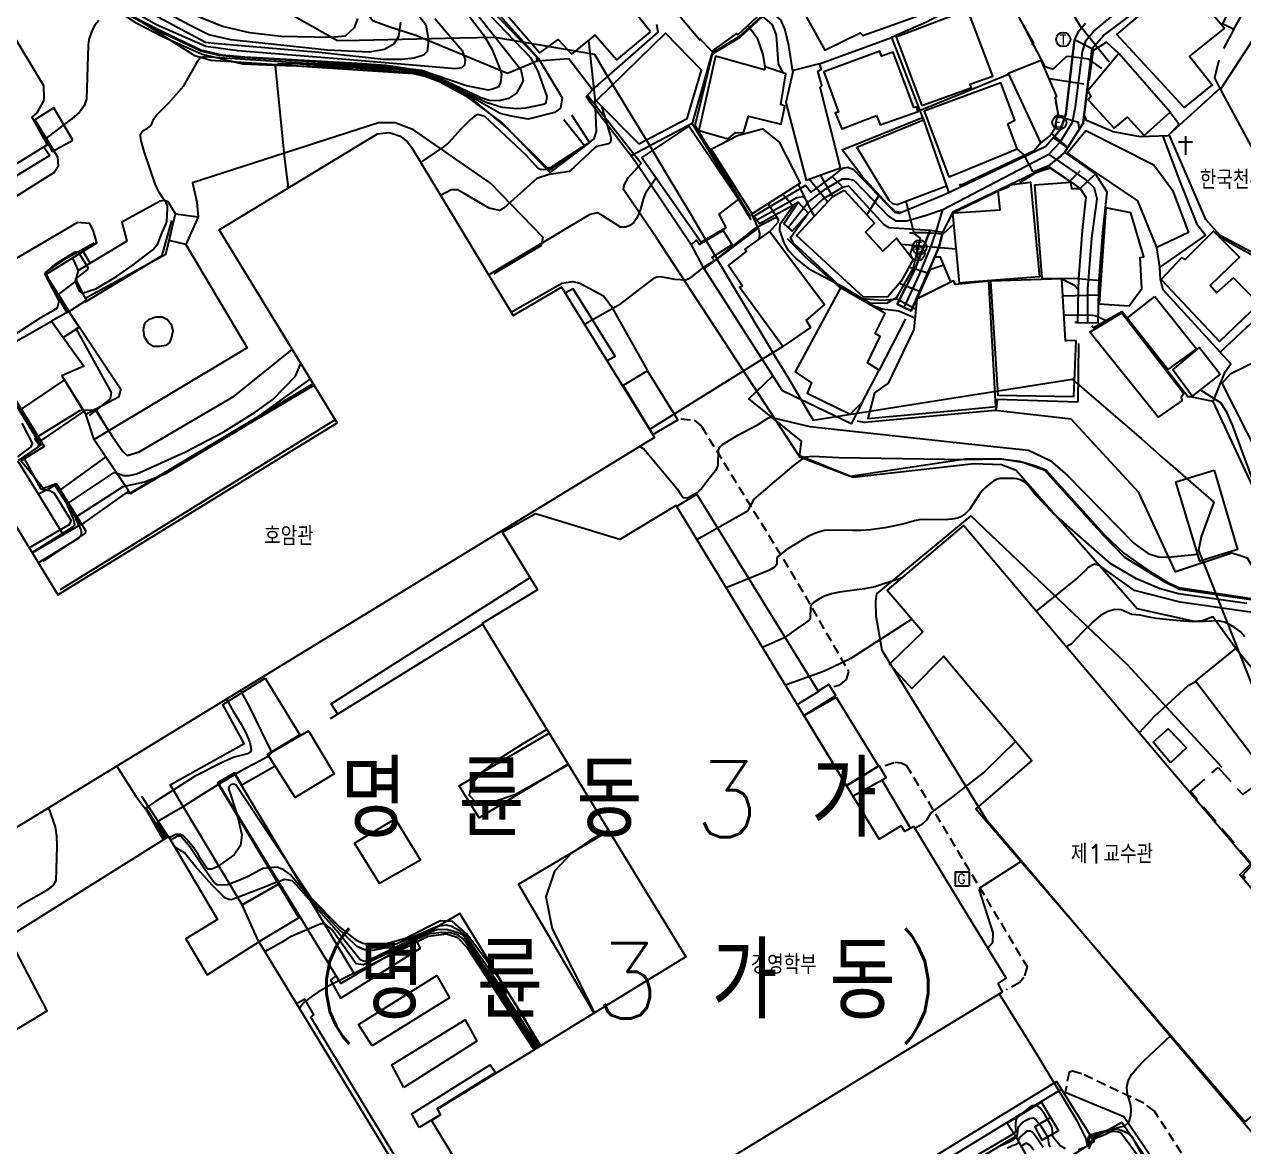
# Model space of a CAD drawing. Header units: feet. Extents: x 197796 to 199821, y 552499 to 555392.
# Drawn here: x 199275 to 199403.9, y 554318.5 to 554437.2 of the extents above; entities that cross this region are included whole.
import ezdxf

# ---------------------------------------------------------------- set-up
doc = ezdxf.new("R2010")
doc.units = ezdxf.units.FT
doc.header["$MEASUREMENT"] = 0
doc.linetypes.add('ANYANG11', pattern=[1.5, 1, -0.5])
doc.linetypes.add('ANYANG3', pattern=[3, 2, -1])
for name, color, linetype in [('AAA001', 7, 'CONTINUOUS'), ('AAA004', 7, 'ANYANG3'), ('AAA008', 7, 'CONTINUOUS'), ('AAB121', 7, 'CONTINUOUS'), ('AAC001', 7, 'CONTINUOUS'), ('AD002', 7, 'CONTINUOUS'), ('AD0022', 1, 'CONTINUOUS'), ('ADA085', 1, 'CONTINUOUS'), ('AE002', 1, 'ANYANG11'), ('AE150', 7, 'CONTINUOUS'), ('AZ0202', 7, 'CONTINUOUS'), ('AZ0203', 7, 'CONTINUOUS'), ('AZ080', 1, 'CONTINUOUS'), ('AZ0801', 7, 'CONTINUOUS'), ('AZ0803', 7, 'CONTINUOUS'), ('AZB010', 1, 'CONTINUOUS'), ('CAA001', 7, 'CONTINUOUS'), ('CAA002', 30, 'CONTINUOUS'), ('DD001', 3, 'CONTINUOUS'), ('wipco_지적', 20, 'CONTINUOUS'), ('ZC002', 7, 'CONTINUOUS'), ('ZC251', 7, 'CONTINUOUS'), ('ZC252', 7, 'CONTINUOUS')]:
    doc.layers.add(name, color=color, linetype=linetype)
doc.styles.add('GHS', font='ROMANS', dxfattribs={"bigfont": 'NGSW.shx'})
doc.styles.add('NGSW', font='ROMANS.shx', dxfattribs={"bigfont": 'NGSW.shx'})

# ---------------------------------------------------------------- blocks, each defined once
blk = doc.blocks.new('AZ0202')
at = {"layer": 'AZ0202'}
blk.add_circle((0, 0), 0.75, dxfattribs=at)
at = {"layer": 'AZ0202', "style": 'GHS'}
blk.add_text('E', height=1, dxfattribs=at).set_placement((-0.5, -0.48))
blk = doc.blocks.new('AZ0203')
at = {"layer": 'AZ0203'}
blk.add_circle((0, 0), 0.75, dxfattribs=at)
at = {"layer": 'AZ0203', "style": 'GHS'}
blk.add_text('T', height=1, dxfattribs=at).set_placement((-0.36, -0.52))
blk = doc.blocks.new('AZB010')
at = {"layer": 'AZB010'}
for points in [[(-0.76, 0.79), (0.74, 0.79)], [(-0.76, 0.79), (-0.76, -0.71)], [(0.74, 0.79), (0.74, -0.71)], [(-0.76, -0.71), (0.74, -0.71)]]:
    blk.add_lwpolyline(points, dxfattribs=at)
at = {"layer": 'AZB010', "style": 'GHS'}
blk.add_text('G', height=1, dxfattribs=at).set_placement((-0.52, -0.45))
blk = doc.blocks.new('AAB121')
at = {"layer": 'AAB121'}
for points in [[(-0.75, 1.4), (0.75, 1.4)], [(0, 2), (0, 0)]]:
    blk.add_lwpolyline(points, dxfattribs=at)

msp = doc.modelspace()

# ---------------------------------------------------------------- linework, layer by layer
at = {"layer": 'AAA001', "color": 255}
for points in [[(199341.2, 554436.44), (199338.78, 554439.51), (199338.37, 554439.29), (199331.13, 554447.92), (199329.9, 554446.99), (199328.92, 554448.09), (199324.47, 554444.74), (199325, 554443.92), (199322.84, 554441.96), (199329.51, 554434.22), (199331.43, 554435.64), (199332.88, 554434.08), (199335.34, 554436.1), (199337.65, 554433.5), (199341.2, 554436.44)], [(199346.55, 554446.72), (199353.96, 554439.41), (199350.45, 554436.14), (199350.32, 554436.27), (199347.7, 554434.4), (199346.48, 554435.69), (199346.39, 554435.62), (199342.24, 554440.58), (199343.06, 554441.49), (199342.34, 554442.36), (199346.55, 554446.72)], [(199401.91, 554436.83), (199398.21, 554433.87), (199400.62, 554430.85), (199397.66, 554428.46), (199390.54, 554436.17), (199397.5, 554442.08), (199401.91, 554436.83)], [(199402.76, 554439.39), (199401.71, 554437.34), (199402.92, 554436.73), (199403.9, 554438.45), (199402.76, 554439.39)], [(199374.53, 554438.66), (199367.2, 554435.9), (199369.91, 554428.65), (199374.53, 554430.33), (199375.15, 554430.56), (199375, 554430.91), (199377.43, 554431.75), (199374.76, 554438.75), (199374.53, 554438.66)], [(199339.96, 554424.59), (199345.08, 554427.3), (199346.59, 554432.41), (199342.8, 554436.3), (199335.48, 554429.17), (199339.96, 554424.59)], [(199348.08, 554433.89), (199346.33, 554426.02), (199349.41, 554425.13), (199350.2, 554425.82), (199351.06, 554425.76), (199351.56, 554427.55), (199355.03, 554426.69), (199355.42, 554428.6), (199355.01, 554428.75), (199355.51, 554432.02), (199353.34, 554432.74), (199353.24, 554432.43), (199348.08, 554433.89)], [(199365.12, 554427.59), (199365.52, 554426.62), (199369.53, 554428.02), (199369.34, 554428.52), (199369.07, 554428.46), (199366.89, 554434.31), (199365.65, 554433.89), (199365.46, 554434.42), (199359.56, 554432.21), (199361.11, 554427.95), (199360.74, 554427.87), (199361.46, 554426.21), (199365.12, 554427.59)], [(199396.18, 554427.95), (199390.73, 554434.17), (199387.47, 554430.21), (199387.8, 554429.63), (199387.51, 554429.26), (199390.25, 554426.26), (199391.66, 554427.42), (199393.44, 554425.48), (199396.18, 554427.95)], [(199361.32, 554422.07), (199359.15, 554430.59), (199359.35, 554430.76), (199358.91, 554432.28), (199359.28, 554432.49), (199359.08, 554433.06), (199356.29, 554432.37), (199355.54, 554428.97), (199357.68, 554420.78), (199361.32, 554422.07)], [(199382.51, 554433.47), (199384.16, 554429.61), (199384.01, 554429.49), (199384.29, 554427.86), (199383.9, 554426.09), (199383.47, 554425.5), (199382.48, 554424.7), (199379.08, 554432.07), (199382.51, 554433.47)], [(199374.53, 554429.67), (199370.15, 554428.06), (199372.77, 554421.1), (199374.53, 554421.82), (199380.01, 554424.08), (199379, 554426.73), (199379.74, 554427.12), (199378.28, 554431.05), (199374.53, 554429.67)], [(199350.52, 554418.71), (199345.25, 554426.46), (199340.29, 554423.16), (199346.58, 554414.2), (199349.23, 554415.77), (199348.47, 554417.17), (199350.52, 554418.71)], [(199351.95, 554417.19), (199347.62, 554424.04), (199350.4, 554425.5), (199353.04, 554426.2), (199354.81, 554424.8), (199357.04, 554420.43), (199351.95, 554417.19)], [(199363.05, 554424.26), (199370.07, 554427.14), (199372.52, 554420.14), (199367.31, 554418.16), (199366.84, 554418.26), (199366.46, 554418.6), (199363.05, 554424.26)], [(199387.27, 554426.01), (199394.45, 554422.38), (199396.41, 554419.71), (199398.11, 554415.24), (199394.78, 554413.63), (199392.74, 554418.56), (199387.31, 554422.24), (199385.33, 554423.64), (199387.27, 554426.01)], [(199361.68, 554419.72), (199364.9, 554416.23), (199363.95, 554415.25), (199365.8, 554413.26), (199367.22, 554414.62), (199368.99, 554412.36), (199367.72, 554410.07), (199366.3, 554408.42), (199363.74, 554408.39), (199356.67, 554414.92), (199360.51, 554419.03), (199361.68, 554419.72)], [(199374.53, 554417.39), (199378.21, 554417.62), (199377.98, 554419.64), (199379.16, 554420.08), (199379.21, 554420.26), (199381.4, 554420.54), (199382.34, 554410.55), (199374.52, 554409.93), (199373.91, 554409.88), (199373.2, 554417.3), (199374.53, 554417.39)], [(199385.64, 554420.56), (199385.75, 554419.89), (199386.67, 554419.89), (199387.25, 554418.98), (199386.86, 554415.43), (199386.48, 554410.34), (199382.63, 554410.35), (199381.87, 554420.28), (199385.64, 554420.56)], [(199389.37, 554417.82), (199388.67, 554407.7), (199391.83, 554407.48), (199393.19, 554409.29), (199393, 554412.57), (199393.38, 554412.67), (199392.01, 554417.32), (199389.37, 554417.82)], [(199345.5, 554413.92), (199346.78, 554411.52), (199347.97, 554412.25), (199347.69, 554412.6), (199349.86, 554413.97), (199348.88, 554415.44), (199346.39, 554413.96), (199346.05, 554414.4), (199345.5, 554413.92)], [(199355.2, 554403.18), (199350.62, 554409.45), (199350.89, 554409.57), (199349.45, 554411.74), (199351.38, 554413.21), (199351.22, 554413.47), (199353.82, 554415.33), (199359.63, 554407.61), (199357.66, 554405.97), (199358.13, 554405.18), (199355.2, 554403.18)], [(199405.55, 554407.7), (199402.86, 554410.44), (199401.08, 554408.85), (199400.41, 554409.62), (199403.5, 554412.61), (199400.75, 554415.38), (199397.76, 554412.39), (199397.36, 554412.55), (199395.24, 554410.27), (199401.39, 554403.71), (199405.55, 554407.7)], [(199372.22, 554411.78), (199370.74, 554411.27), (199369.38, 554408.23), (199372.99, 554410.02), (199372.22, 554411.78)], [(199361.32, 554409.37), (199356.51, 554400.48), (199358.25, 554399.34), (199357.79, 554398.25), (199362.32, 554396.03), (199363.64, 554397.32), (199365.39, 554400.66), (199364.16, 554401.43), (199365.51, 554404.24), (199364.98, 554404.54), (199366.03, 554406.67), (199361.32, 554409.37)], [(199374.52, 554409.84), (199373.47, 554409.74), (199373.25, 554410.12), (199369.38, 554408.23), (199369.07, 554404.97), (199366.36, 554399.3), (199364.92, 554398.26), (199364.21, 554395.57), (199374.52, 554396.51), (199377.75, 554396.81), (199377, 554410.07), (199374.52, 554409.84)], [(199386.23, 554403.82), (199385.1, 554403.77), (199384.7, 554410.33), (199377.19, 554410.08), (199377.96, 554398.01), (199386, 554397.88), (199386.23, 554403.82)], [(199394.57, 554408.46), (199398.97, 554402.91), (199395.93, 554400.75), (199391.62, 554406.16), (199394.57, 554408.46)], [(199391.06, 554406.72), (199397.63, 554398.19), (199397.35, 554397.79), (199397.45, 554397.46), (199394.89, 554395.68), (199387.69, 554404.68), (199391.06, 554406.72)], [(199401.47, 554400.26), (199398.49, 554397.91), (199396.45, 554400.69), (199399.27, 554403.06), (199401.47, 554400.26)], [(199407.05, 554388.7), (199401.69, 554399.29), (199402.61, 554400.31), (199408.79, 554403.34), (199412.52, 554396.29), (199412.97, 554396.32), (199414.71, 554392.73), (199407.05, 554388.7)], [(199400.82, 554390.09), (199403.3, 554381.7), (199399.32, 554380.46), (199396.78, 554388.84), (199400.82, 554390.09)]]:
    msp.add_lwpolyline(points, dxfattribs=at)
at = {"layer": 'AAA004', "color": 255}
msp.add_lwpolyline([(199398.33, 554356.11), (199401.25, 554358.64), (199403.86, 554355.77), (199406.26, 554357.5), (199416.61, 554345.67), (199409.93, 554340.02), (199403.86, 554347.26), (199404.86, 554348.34), (199398.33, 554356.11)], dxfattribs=at)
at = {"layer": 'AAA008', "color": 255}
for points in [[(199374.53, 554446.7), (199373.07, 554449.11), (199357.43, 554439.83), (199357.9, 554438.94), (199357.35, 554438.63), (199359.64, 554434.51), (199363.38, 554436.33), (199363.66, 554436.06), (199370.78, 554438.61), (199370.49, 554439.37), (199372.31, 554440.22), (199372.81, 554439.42), (199374.53, 554440.41), (199377.35, 554442.03), (199374.53, 554446.7)], [(199271.77, 554439.46), (199276.99, 554430.76), (199277.01, 554430.7), (199277.03, 554429.45), (199276.99, 554429.14), (199276.31, 554427.88), (199275.76, 554427.44), (199277.38, 554424.49), (199257.17, 554411.99), (199278.52, 554376.89), (199308.06, 554395.09), (199295.58, 554415.51), (199312.32, 554425.68), (199313.53, 554425.81), (199313.93, 554425.71), (199314.73, 554425.42), (199315.46, 554424.85), (199315.92, 554424.24), (199326.7, 554406.46), (199331.81, 554409.43), (199341.64, 554393.55)], [(199401.44, 554430.46), (199405.91, 554422.17), (199409.93, 554417.46), (199409.69, 554417.22), (199411.59, 554415.19), (199409.31, 554413.26), (199409.78, 554412.6), (199408.39, 554411.25), (199401.46, 554414.9), (199399.94, 554416.61), (199396.08, 554425.58), (199401.44, 554430.46)], [(199341.64, 554393.55), (199272.21, 554351.12)], [(199374.51, 554343.46), (199369.07, 554352.41), (199368.11, 554351.89), (199367.74, 554352.47), (199365.41, 554351.06), (199343.94, 554386.35), (199337.97, 554382.75), (199329.03, 554385.49), (199325.54, 554383.51), (199329.25, 554377.45), (199323.41, 554373.87), (199344.95, 554338.61), (199318.68, 554322.5), (199319.01, 554321.92), (199318.05, 554321.32), (199327.83, 554305.22), (199328.81, 554305.77), (199329.31, 554304.93), (199374.51, 554332.52), (199378.44, 554334.92), (199377.98, 554335.79), (199378.82, 554336.36), (199374.51, 554343.46)], [(199374.52, 554383.99), (199374.3, 554384.25), (199366.24, 554377.39), (199370.01, 554373), (199366.5, 554369.56), (199368.86, 554366.99), (199372.22, 554370.42), (199374.51, 554367.7), (199381.54, 554359.37), (199375.63, 554354.26), (199404.1, 554321.17), (199420.53, 554335.02), (199422.98, 554332.12), (199432.81, 554340.41), (199429.99, 554343.89), (199430.69, 554344.49), (199424.45, 554352.2), (199409.94, 554339.75), (199403.56, 554347.29), (199404.67, 554348.42), (199374.52, 554383.99)], [(199398.87, 554367.79), (199403.11, 554371.23), (199409.39, 554363.67), (199404.83, 554359.93), (199398.87, 554367.79)], [(199266.1, 554314.48), (199261.12, 554322.92), (199261.13, 554323.59), (199261.62, 554324.35), (199262.28, 554324.85), (199263.26, 554324.92), (199263.95, 554324.69), (199264.2, 554324.7), (199264.1, 554324.9), (199277.39, 554332.92), (199273.32, 554340.72), (199290.23, 554351.36), (199295.41, 554342.57), (199292.05, 554340.51), (199294.31, 554336.73), (199299.77, 554340.19), (199318.61, 554309.3)]]:
    msp.add_lwpolyline(points, dxfattribs=at)
at = {"layer": 'AAC001', "color": 255}
for points in [[(199332.87, 554450.68), (199337.35, 554455.56), (199342.61, 554450.35), (199346.58, 554446.8), (199354.3, 554439.32), (199350.54, 554435.91), (199347.7, 554434.17), (199345.6, 554426.76), (199351.82, 554416.62)], [(199345.5, 554413.92), (199339.53, 554422.86), (199334.87, 554428.95), (199334.43, 554429.63), (199335.07, 554430.32), (199332.58, 554433.6), (199329.22, 554433.34), (199326.08, 554432.06), (199316.4, 554436.08), (199313.52, 554436.99), (199311.83, 554437.61), (199310.76, 554439.04), (199309.5, 554446.56), (199309.2, 554447.68), (199308.14, 554450.01)], [(199375.93, 554440.47), (199374.53, 554439.65), (199370.42, 554437.48), (199366.71, 554435.86)], [(199379.42, 554439.26), (199381.72, 554435.25), (199381.5, 554435.07)], [(199335.07, 554430.32), (199342.02, 554436.41), (199341.89, 554437.22)], [(199402.92, 554436.73), (199401.81, 554434.68)], [(199359.08, 554433.06), (199366.71, 554435.86), (199369.97, 554427.4)], [(199387.62, 554431.27), (199388.08, 554434.53), (199389.44, 554435.35), (199390.73, 554434.17)], [(199401.31, 554433.44), (199400.88, 554431.58), (199401.44, 554430.46)], [(199379.13, 554431.96), (199374.53, 554430.08), (199369.73, 554428.12)], [(199396.18, 554427.95), (199397.12, 554426.68), (199395.93, 554425.44), (199393.05, 554425.34), (199390.14, 554425.89), (199387.31, 554427.08), (199387.18, 554427.48)], [(199345.6, 554426.76), (199339.18, 554423.32)], [(199367.85, 554417.38), (199367.67, 554417.36), (199367.08, 554417.46), (199366.22, 554418.31), (199363.68, 554421.08), (199361.48, 554423.98), (199369.97, 554427.4), (199370.07, 554427.14)], [(199395.39, 554425.43), (199397.01, 554421.07), (199398.95, 554416.18), (199399.92, 554414.95), (199395.08, 554411.57), (199394.78, 554413.63)], [(199382.48, 554424.7), (199381.79, 554423.88), (199374.53, 554420.45), (199374, 554420.2), (199373.94, 554420.38)], [(199382.26, 554421.76), (199383.28, 554422.25), (199386.67, 554419.89)], [(199372.52, 554420.14), (199372.76, 554419.42)], [(199373.2, 554417.3), (199374.53, 554417.94), (199377.98, 554419.64)], [(199363.64, 554397.32), (199362.45, 554394.98), (199355.17, 554398.48), (199346.84, 554411.44), (199347.98, 554412.23), (199352.37, 554415.75), (199354.5, 554416.86), (199354.69, 554416.65)], [(199355.66, 554414.59), (199357.58, 554412.65), (199361.18, 554409.47), (199364.95, 554407.41), (199366.03, 554406.67)], [(199368.62, 554415.19), (199368.95, 554415.21), (199369.73, 554414.63), (199368.99, 554411.48), (199367.22, 554408.35), (199366.17, 554407.71)], [(199401.31, 554414.82), (199407.65, 554411.3), (199408.17, 554410.82)], [(199384.7, 554410.33), (199385.98, 554409.71), (199386.43, 554409.19), (199386.36, 554405.7), (199386.08, 554405.7)], [(199408.08, 554408.77), (199401.48, 554402.56)], [(199368.17, 554406.1), (199365.39, 554400.66)], [(199386.47, 554403.48), (199386.4, 554397.28)]]:
    msp.add_lwpolyline(points, dxfattribs=at)
at = {"layer": 'AD002', "color": 255}
for points in [[(199355.76, 554415.76), (199356.54, 554416.75), (199357.87, 554418.43), (199359.77, 554419.86), (199361.51, 554420.92), (199362.11, 554420.92), (199362.72, 554420.77), (199364.69, 554418.73), (199366.36, 554416.99), (199367.12, 554416.46), (199368.33, 554416.46), (199370.38, 554417.06), (199372.12, 554417.67), (199383.34, 554423.5), (199384.55, 554424.79), (199385.84, 554426.91), (199386.17, 554428.53), (199386.92, 554434.36), (199387.3, 554435.57), (199388.06, 554436.48), (199390.79, 554438.75), (199399.36, 554445.34)], [(199387.46, 554405.68), (199387.48, 554409.22), (199387.9, 554414.63), (199388.45, 554418.8), (199388.18, 554419.91), (199387.2, 554420.88), (199383.34, 554423.5)], [(199352.46, 554416.58), (199355.17, 554418.1), (199356.68, 554418.94), (199357.31, 554419.02), (199357.87, 554418.43)], [(199368.04, 554407.31), (199369.62, 554410.7), (199370.98, 554413.96), (199371.59, 554415.85), (199372.12, 554417.67)]]:
    msp.add_lwpolyline(points, dxfattribs=at)
at = {"layer": 'AD0022', "color": 255}
msp.add_lwpolyline([(199387.22, 554437.32), (199386.42, 554436.37), (199386.04, 554435.64), (199385.13, 554427.74), (199384.56, 554426.13), (199383.82, 554425.28), (199383.01, 554424.34), (199381.33, 554423.53), (199372.39, 554419.24), (199369.56, 554418.08), (199367.51, 554417.24), (199367.05, 554417.35), (199362.72, 554421.84), (199362.06, 554422.1), (199361.47, 554421.99), (199360.41, 554421.15), (199358.16, 554419.51), (199357.6, 554420.21), (199352.16, 554416.97), (199352.75, 554416.19), (199356.83, 554418.45), (199355.32, 554416.14), (199356.2, 554415.38), (199357.87, 554417.26), (199359.03, 554418.37), (199359.47, 554418.79), (199361.57, 554420.03), (199362.15, 554420.16), (199365.88, 554416.09), (199366.41, 554415.77), (199370.79, 554415.49), (199369.17, 554411.32), (199367.31, 554407.65), (199368.77, 554406.96), (199371.72, 554413.63), (199372.13, 554415.27), (199373.25, 554417.44), (199383.28, 554422.25), (199386.67, 554419.89), (199387.25, 554418.98), (199386.86, 554415.43), (199386.48, 554410.34), (199386.43, 554409.19), (199386.36, 554405.7), (199388.56, 554405.66), (199388.63, 554409.12), (199388.68, 554410.21), (199389.05, 554415.23), (199389.52, 554419.51), (199388.29, 554421.44), (199385.03, 554423.71), (199385.33, 554424.18), (199386.97, 554426.79), (199387.93, 554434.69), (199389.14, 554436.07), (199398.69, 554443.25)], dxfattribs=at)
at = {"layer": 'ADA085', "color": 255}
for points in [[(199332.87, 554427.67), (199334.75, 554424.73), (199330.58, 554421.56), (199325.5, 554426.87), (199320.28, 554430.74), (199318.94, 554431.38), (199316.13, 554432), (199294.71, 554433.41), (199293.02, 554433.9), (199279.12, 554442.79)], [(199403.19, 554371.14), (199400.69, 554374.57), (199399.59, 554374.14), (199398.76, 554374.09), (199392.67, 554375.44), (199379.89, 554390.05), (199378.34, 554390.65), (199375.46, 554390.75), (199362.63, 554389.33), (199356.91, 554391.63), (199341.86, 554414.65), (199338.36, 554419.77), (199338.42, 554420.24), (199338.86, 554421.01), (199340.21, 554422.53), (199334.53, 554429.71)], [(199276.1, 554427.16), (199278.09, 554423.87), (199278.5, 554423.24), (199278.56, 554422.2), (199278.14, 554421.59), (199262.59, 554411.81), (199262.92, 554411.31), (199258.99, 554409.09)], [(199324.69, 554410.88), (199329.64, 554413.84), (199329.86, 554414.69), (199324.28, 554420.43), (199316.14, 554426.07), (199314.19, 554426.81), (199312.43, 554426.84), (199292.76, 554420.47), (199293.22, 554418.42), (199293.35, 554416.88), (199292.07, 554413.95), (199298.54, 554403.04), (199282.36, 554393.35), (199286.21, 554387.61), (199305.62, 554399.07)], [(199326.49, 554406.8), (199331.82, 554409.87), (199333, 554410.03), (199333.74, 554409.86), (199336.24, 554408.54), (199337, 554407.52), (199340.68, 554401), (199340.89, 554400.61), (199338.32, 554399.06)], [(199261.61, 554404.8), (199265.59, 554407.2), (199265.83, 554406.82), (199265.54, 554406.58), (199271.69, 554395.9), (199274.11, 554397.43), (199277.09, 554392.59), (199274.63, 554391.09), (199277.02, 554388.19), (199278.33, 554388.69), (199281.46, 554383.72), (199281.41, 554383.43), (199276.93, 554380.43)], [(199307.87, 554395.4), (199278.77, 554377.44)], [(199401.69, 554358.65), (199391.67, 554369.49), (199375.09, 554385.25), (199365.13, 554377.02), (199365, 554376.24), (199365.05, 554374.67), (199365.68, 554371.05), (199376.69, 554353.23), (199405.02, 554319.84), (199406.19, 554319.98), (199409.58, 554322.32), (199421.51, 554333.28)], [(199383.84, 554313.16), (199423.57, 554265.19), (199426.55, 554257.97), (199422.66, 554268.52), (199414.35, 554285.19), (199404.38, 554302.46), (199391.29, 554321.7), (199385.07, 554324.28)]]:
    msp.add_lwpolyline(points, dxfattribs=at)
for points in [[(199281.56, 554408.35), (199289.94, 554412.93), (199290.98, 554417.21), (199290.19, 554418.47), (199289.79, 554418.62), (199289.33, 554418.53), (199285.3, 554416.31), (199285.82, 554414.3), (199280.66, 554411.21), (199280.47, 554410.45), (199280.49, 554410.1), (199281.51, 554408.04)], [(199279.7, 554406.89), (199277.25, 554410.77), (199282.66, 554414.12), (199282.31, 554415.37), (199281.9, 554416.17), (199280.61, 554416.28), (199271.32, 554410.85), (199270.5, 554409.91), (199270.32, 554409.37), (199270.32, 554408.12), (199273.51, 554403.37), (199277.84, 554405.85), (199281.29, 554401.08), (199278.96, 554400.07), (199281.47, 554396.01), (199285.01, 554397.9), (199285.17, 554398.61)]]:
    msp.add_lwpolyline(points, close=True, dxfattribs=at)
at = {"layer": 'AE002', "color": 255}
for points in [[(199344.43, 554395.51), (199345.82, 554395.38), (199346.61, 554394.73), (199356.06, 554379.39), (199362.17, 554368.79), (199361.92, 554367.95), (199361.12, 554367.32), (199360.59, 554367.17)], [(199366.04, 554358.85), (199367.09, 554359.2), (199367.71, 554359.15), (199368.26, 554358.89), (199381.04, 554337.58), (199380.7, 554336.42), (199380.27, 554335.89), (199378.82, 554335.12)], [(199407.97, 554301.48), (199394.52, 554322.29), (199393.4, 554323.14), (199386.81, 554326.25), (199385.84, 554326.52), (199385.49, 554326.42), (199385.07, 554324.28)]]:
    msp.add_lwpolyline(points, dxfattribs=at)
at = {"layer": 'AE150', "color": 255}
for points in [[(199387.93, 554434.69), (199386.97, 554426.79), (199385.33, 554424.18), (199383.82, 554425.28), (199384.56, 554426.13), (199385.13, 554427.74), (199386.04, 554435.64)], [(199280.12, 554424.99), (199278.11, 554428.4), (199276.1, 554427.16), (199277.91, 554423.79)], [(199388.29, 554421.44), (199385.03, 554423.71), (199383.28, 554422.25), (199386.67, 554419.89)], [(199360.41, 554421.15), (199358.16, 554419.51), (199357.6, 554420.21), (199352.16, 554416.97), (199352.75, 554416.19), (199356.83, 554418.45), (199357.87, 554417.26), (199359.47, 554418.79), (199361.57, 554420.03)], [(199372.13, 554415.27), (199371.72, 554413.63), (199368.77, 554406.96), (199367.31, 554407.65), (199369.17, 554411.32), (199370.79, 554415.49)], [(199340.89, 554400.61), (199338.32, 554399.06), (199341.45, 554393.87), (199344.09, 554395.43)], [(199279.23, 554399.63), (199274.65, 554396.55), (199276.73, 554393.18), (199281.29, 554396.3)], [(199283.6, 554391.5), (199278.76, 554388.01), (199281.06, 554384.35), (199286.03, 554387.88)], [(199300.44, 554368.08), (199304.11, 554362.1), (199300.71, 554360.03), (199301.5, 554358.79), (199297.99, 554356.78), (199297.22, 554358.08), (199295.4, 554357.02), (199301.85, 554346.29), (199298.01, 554344.11), (199290.39, 554356.82), (199298.24, 554361.19), (199295.96, 554365.3)], [(199360.86, 554366.09), (199365.32, 554358.77), (199361.95, 554356.75), (199357.46, 554364.13)], [(199299.77, 554340.19), (199298.01, 554344.11), (199301.85, 554346.29), (199304, 554342.76)]]:
    msp.add_lwpolyline(points, close=True, dxfattribs=at)
for points in [[(199292.07, 554413.95), (199290.29, 554414.38), (199290.98, 554417.21), (199293.35, 554416.88), (199292.07, 554413.95)], [(199280.66, 554411.21), (199281.95, 554411.98), (199281.19, 554413.21), (199280.07, 554412.52), (199280.66, 554411.21)], [(199281.51, 554408.04), (199279.72, 554406.86), (199278.58, 554408.67), (199280.49, 554410.1), (199281.51, 554408.04)], [(199277.84, 554405.85), (199279.1, 554404.11), (199280.79, 554405.23), (199279.7, 554406.89), (199277.84, 554405.85)], [(199282.36, 554393.35), (199281.47, 554396.01), (199282.51, 554396.57), (199283.89, 554394.26), (199282.36, 554393.35)]]:
    msp.add_lwpolyline(points, dxfattribs=at)
at = {"layer": 'AZ080', "color": 255}
for points in [[(199407.19, 554376.17), (199406.68, 554376.08), (199397.2, 554377.47), (199395.76, 554378.16), (199391.39, 554380.84), (199389.11, 554383.17), (199382.92, 554390.06), (199380.69, 554390.86), (199378.36, 554391.25), (199374.52, 554391.25), (199362.32, 554389.42), (199356.96, 554391.48), (199357.17, 554393.17), (199351.6, 554397.62), (199354.15, 554400.06)], [(199386.4, 554397.28), (199377.89, 554397.56), (199377.81, 554396.8), (199377.66, 554396.4), (199374.52, 554396.11), (199363.84, 554395.12), (199363.12, 554395.26)], [(199408.19, 554374.79), (199406.97, 554376.47), (199404.35, 554380.77), (199402.69, 554381.31), (199396.73, 554379.35), (199392.87, 554387.73), (199385.7, 554395.48), (199377.66, 554396.4)]]:
    msp.add_lwpolyline(points, dxfattribs=at)
at = {"layer": 'AZ0801', "color": 255}
for points in [[(199351.77, 554416.89), (199345.94, 554426.54), (199347.77, 554434.13), (199350.68, 554435.88), (199354.44, 554439.34), (199347.27, 554446.21), (199342.76, 554450.31), (199337.37, 554455.67), (199333.15, 554451.03)], [(199262.66, 554446.44), (199264.13, 554444.72), (199267.68, 554445.6), (199271.46, 554445.75), (199274.67, 554444.94), (199278.25, 554442.93), (199282.44, 554440.3), (199286.73, 554437.44), (199289.6, 554435.97), (199293.79, 554434.1), (199298.06, 554433.07), (199301.36, 554432.92), (199306.44, 554432.78), (199310.05, 554432.65), (199313.93, 554432.31), (199316.93, 554431.93), (199318.98, 554431.16), (199322.4, 554429.29), (199326.11, 554426.19), (199330.53, 554421.81), (199334.23, 554424.38), (199332.06, 554427.16)], [(199329.22, 554433.34), (199329.18, 554433.79), (199321.72, 554441.58), (199321.65, 554442.67), (199324.39, 554446.12)], [(199257.68, 554411.16), (199277.64, 554423.39), (199277.03, 554424.27)], [(199366.17, 554407.71), (199364.44, 554407.74), (199362.83, 554408.68), (199361.31, 554409.5), (199356.38, 554414.06), (199356.02, 554414.7), (199357.87, 554417.26)], [(199281.38, 554407.86), (199289.56, 554412.79), (199290.57, 554416.5)], [(199346.88, 554411.38), (199352.58, 554415.64)], [(199279.53, 554406.67), (199278.44, 554408.55), (199277.23, 554411.01), (199279.56, 554412.6), (199282.38, 554414.13)], [(199372.22, 554411.78), (199371.88, 554412.63), (199371.25, 554412.61), (199370.66, 554411.26)], [(199400.72, 554397.37), (199402.01, 554400.5), (199402.59, 554401.35), (199395.42, 554409.16), (199395.17, 554410.27), (199395.08, 554411.57)], [(199336.61, 554401.68), (199337.47, 554402.16), (199333.04, 554409.26), (199332.19, 554408.81)], [(199404.93, 554381.6), (199406.12, 554385.78), (199400.72, 554397.37), (199398.33, 554397.83), (199398.06, 554397.83), (199391.77, 554405.89), (199391.62, 554406.16), (199391.13, 554406.8), (199391.06, 554406.83), (199388.05, 554405.13), (199387.89, 554405.36)], [(199281.87, 554395.86), (199283.84, 554397.41), (199284.08, 554397.68), (199284.2, 554398.32), (199280.45, 554405.09), (199280.53, 554405.14)], [(199285.89, 554387.64), (199286.34, 554387.77), (199305.48, 554399.23)], [(199274.36, 554391.13), (199276.71, 554392.74), (199273.99, 554397.22), (199271.41, 554395.65)], [(199279.08, 554383.27), (199276.47, 554387.57), (199274.29, 554391.09)], [(199275.8, 554381.35), (199280.93, 554384.35), (199278.24, 554388.47), (199276.47, 554387.57)], [(199356.74, 554365.3), (199358.98, 554366.68), (199346.11, 554387.56), (199344, 554386.24)], [(199357.44, 554364.16), (199360.8, 554366.27), (199360.08, 554367.43), (199358.95, 554366.73)], [(199329.6, 554329.2), (199321.05, 554343.19), (199308.45, 554335.81), (199295.5, 554356.96), (199297.2, 554357.97), (199309.95, 554336.73)], [(199361.96, 554356.73), (199365.4, 554358.81), (199366.12, 554357.55), (199365.69, 554357.31)], [(199368.7, 554352.21), (199365.7, 554357.32), (199362.65, 554355.6)], [(199290.18, 554351.33), (199287.42, 554355.59)], [(199309.73, 554303.47), (199319.32, 554309.06), (199305.27, 554332.23), (199305.61, 554332.5), (199304.65, 554334.14), (199303.76, 554333.64)], [(199335.8, 554294.64), (199335.32, 554295.46), (199374.5, 554319.52), (199384.15, 554325.44), (199388.12, 554319.09), (199382.25, 554315.35), (199379.86, 554319.66)], [(199384.66, 554324.6), (199374.5, 554318.37), (199335.8, 554294.64)], [(199383.53, 554321.62), (199381.86, 554320.62), (199382.61, 554319.21), (199384.36, 554320.25), (199382.55, 554323.23), (199378.94, 554321.03), (199379.86, 554319.66)], [(199387.91, 554319.42), (199391.07, 554321.14), (199403.59, 554302.67), (199402.58, 554301.69), (199404.95, 554298.29)], [(199335.8, 554294.64), (199339.18, 554288.92), (199345.13, 554292.71), (199342.34, 554296.78), (199374.5, 554316.39), (199379.86, 554319.66)]]:
    msp.add_lwpolyline(points, dxfattribs=at)
at = {"layer": 'AZ0803', "color": 255}
for points in [[(199308.14, 554364.29), (199307.45, 554365.39), (199328.5, 554378.73)], [(199307.36, 554363.81), (199323.42, 554373.75)], [(199332.5, 554358.99), (199323.08, 554353.31), (199320.97, 554356.71), (199330.49, 554362.28)], [(199335.26, 554332.67), (199327.25, 554346.3), (199336.81, 554351.94)], [(199316.38, 554340.45), (199316.86, 554339.51), (199308.45, 554334.24), (199307.41, 554336.14), (199307.97, 554336.6)]]:
    msp.add_lwpolyline(points, dxfattribs=at)
for points in [[(199300.75, 554360.01), (199305.03, 554362.53), (199307.76, 554357.97), (199303.61, 554355.47)], [(199396.21, 554359.14), (199394.38, 554361.31), (199395.96, 554362.75), (199397.9, 554360.71)], [(199314.2, 554353.2), (199316.88, 554348.83), (199312.53, 554346.37), (199309.91, 554350.63)], [(199311.78, 554329.21), (199310.33, 554331.46), (199318.62, 554336.63), (199319.94, 554334.27)], [(199315.11, 554324.78), (199313.85, 554327.2), (199321.62, 554331.97), (199322.84, 554329.69)], [(199316.73, 554320.57), (199315.97, 554322.01), (199324.24, 554327.18), (199324.8, 554326.37), (199318.65, 554322.53), (199318.97, 554321.92)]]:
    msp.add_lwpolyline(points, close=True, dxfattribs=at)
at = {"layer": 'CAA001', "color": 255}
for points, elevation in [([(199401.49, 554430.37), (199409.21, 554442.24), (199409.5, 554442.26), (199409.87, 554442.13), (199413.39, 554439.28), (199416.23, 554437.37), (199419.8, 554436.09), (199420.72, 554436.12), (199421.46, 554436.33), (199423.22, 554437.81), (199425.2, 554439.97), (199435.17, 554455.51), (199438.24, 554459.78), (199438.14, 554460.13), (199437.19, 554461.24), (199432.21, 554466.4)], 65), ([(199388.95, 554432.59), (199387.56, 554433.57), (199385.47, 554433.86), (199385.18, 554433.8), (199384.05, 554432.76), (199383.72, 554432.52), (199382.95, 554432.76), (199377.35, 554443.54), (199374.57, 554448.12), (199374.53, 554448.16), (199372.79, 554450.19), (199372.58, 554450.59), (199372.87, 554451.32), (199374.53, 554452.96), (199374.76, 554453.19), (199375.35, 554453.88), (199375.7, 554454.9), (199375.99, 554458.69), (199376.57, 554459.93), (199377.49, 554461.11), (199378.43, 554462.09), (199379.7, 554462.78), (199382.45, 554463.21)], 70), ([(199319.89, 554440.95), (199323.56, 554436.15), (199324.42, 554434.65), (199325.25, 554432.63), (199325.44, 554431.97), (199325.34, 554431.06), (199325.1, 554430.6), (199324.51, 554430.38), (199324.05, 554430.3), (199321.75, 554430.74), (199316.98, 554432.35), (199315.84, 554432.51), (199313.26, 554432.9), (199310.18, 554433.11), (199298.3, 554433.79), (199295.91, 554433.99), (199293.65, 554434.51), (199289.25, 554436.64), (199286.48, 554438.04)], 90), ([(199355.26, 554432.1), (199354.74, 554433.07), (199354.55, 554436.09), (199354.1, 554437.21), (199352.8, 554438.33)], 80), ([(199336.04, 554428.6), (199337.03, 554425.29), (199337.03, 554425.04), (199336.98, 554424.77), (199336.72, 554424.59), (199335.53, 554424.32), (199335.37, 554424.21), (199333.11, 554422.11), (199332.62, 554421.67), (199330.49, 554421.35), (199329.18, 554420.95), (199325.7, 554417.81), (199325.24, 554417.55), (199324.15, 554417.81), (199321.44, 554419.4), (199320.8, 554419.73), (199320.14, 554419.73), (199319.01, 554419.14)], 85), ([(199386.63, 554421.73), (199385.6, 554420.71), (199385.48, 554420.68), (199383.67, 554421.94), (199383.48, 554422.05), (199381.88, 554421.5), (199380.25, 554420.47)], 75), ([(199369.23, 554407.11), (199367.27, 554408.17), (199365.76, 554408.03), (199363.63, 554408.23), (199361.59, 554409.44), (199358.16, 554411.24), (199356.57, 554412.51), (199355.82, 554413.31), (199355.36, 554414.12), (199354.9, 554415.47), (199354.91, 554416.14), (199356.16, 554417.87), (199356.25, 554418.03), (199355.22, 554419.27)], 80), ([(199373.27, 554416.08), (199372.15, 554415.1), (199372.09, 554415.05), (199370.39, 554415.19), (199369.18, 554415.2), (199369.08, 554415.25), (199368.27, 554418.52)], 75), ([(199275.8, 554381.37), (199280.08, 554384.07), (199280.33, 554384.3), (199280.18, 554384.98), (199279.54, 554386.34), (199279.62, 554386.59), (199284.48, 554389.83), (199284.71, 554389.81), (199285.52, 554389.54), (199286.08, 554389.52), (199286.88, 554389.71), (199292.02, 554392.02), (199296.02, 554394.12), (199299.4, 554396.21), (199301.25, 554397.57), (199303.65, 554400.02), (199304.22, 554401.37)], 85), ([(199406.18, 554385.61), (199402.8, 554394.78), (199402.21, 554396.16), (199401.56, 554397.19), (199399.36, 554398.6)], 80), ([(199346.11, 554382.77), (199351.55, 554385.83), (199352.19, 554387.03), (199353.17, 554387.88), (199356.4, 554390.61), (199357.6, 554391.49), (199358.35, 554391.58), (199361.15, 554391.42), (199374.52, 554391.21), (199378.22, 554391.28), (199380.25, 554391.04), (199381.85, 554390.6), (199383.01, 554390.13), (199389.18, 554383.27), (199391.27, 554381.3), (199393.98, 554379.4), (199395.93, 554378.22), (199397.09, 554377.68), (199405.94, 554376.34)], 80), ([(199330.26, 554362.66), (199327.6, 554361.07), (199324.83, 554359.32), (199323.32, 554358.12), (199322.27, 554356.86), (199322.03, 554355.72), (199322.72, 554354.97), (199324.36, 554354.94), (199326.87, 554355.8), (199332.53, 554358.95)], 80), ([(199329.47, 554329.12), (199327.87, 554332.12), (199326.01, 554335.04), (199323.78, 554338.35), (199321.74, 554341.04), (199320.26, 554342.36), (199319, 554342.44), (199315.28, 554340.55), (199312.79, 554339.84), (199311.95, 554339.82), (199310.79, 554340.03), (199310.17, 554340.32), (199308.21, 554341.88), (199305.31, 554344.83), (199297.34, 554356.82), (199297.06, 554356.88), (199296.81, 554356.82), (199296.64, 554356.65), (199296.58, 554356.41), (199297.48, 554353.64), (199298, 554351.52), (199297.84, 554350.39), (199297.18, 554349.41), (199295.37, 554348.13), (199294.8, 554347.88), (199294.46, 554347.89), (199294.26, 554348.07), (199293.6, 554348.99), (199293.39, 554349.42), (199292.8, 554350.24), (199292.53, 554350.59), (199292.16, 554351.04), (199291.8, 554351.4), (199291.47, 554351.54), (199290.98, 554351.54), (199290.32, 554351.2)], 80), ([(199336.76, 554352.02), (199334.78, 554350.92), (199332.88, 554349.62), (199331.04, 554347.67), (199330.15, 554344.97), (199330.81, 554341.57), (199335.3, 554332.69)], 80), ([(199380.42, 554348.7), (199376.13, 554345.96), (199375.96, 554345.67), (199377.43, 554341.15), (199377.4, 554340.09), (199376.9, 554339.54)], 75), ([(199378.08, 554334.7), (199381.76, 554328.82), (199386.24, 554321.4), (199387.26, 554319.4), (199387.42, 554318.56), (199387.39, 554318.55), (199386.47, 554318.19)], 75), ([(199385.11, 554318.32), (199384.52, 554318.68), (199383.76, 554319.57), (199383.7, 554320.55), (199382.85, 554322.07), (199382.35, 554322.68), (199382.04, 554322.92), (199381.51, 554322.87), (199380.39, 554321.97), (199379.89, 554321.5), (199379.82, 554321.02), (199379.81, 554320.55), (199379.86, 554320.19), (199379.83, 554320.1), (199379.71, 554319.97), (199377.51, 554318.67), (199374.5, 554316.9)], 75)]:
    msp.add_lwpolyline(points, dxfattribs=dict(at, elevation=elevation))
at = {"layer": 'CAA002', "color": 255}
for points, elevation in [([(199389.71, 554433.26), (199386.69, 554437.02), (199385.64, 554438.81), (199385.08, 554440.31), (199384.85, 554445.26), (199384.73, 554446.87), (199380.4, 554454.75), (199380.3, 554455.15), (199383.6, 554460.24)], 69), ([(199315.65, 554439.64), (199317.46, 554437.18), (199317.74, 554435.6), (199317.58, 554434.37), (199317.2, 554433.98), (199316.22, 554433.67), (199314.91, 554433.51), (199312.97, 554433.51), (199306.16, 554434.26), (199295.07, 554435.23), (199294.14, 554435.33), (199284.58, 554440.48)], 92), ([(199314.76, 554437.46), (199314.56, 554435.95), (199314.07, 554435.16), (199313.09, 554434.6), (199311.44, 554434.31), (199307.03, 554434.5), (199296.81, 554435.62), (199294.5, 554436.14), (199292.37, 554437.19), (199284.66, 554441.38)], 93), ([(199318.4, 554437.87), (199321.3, 554434.48), (199321.62, 554433.49), (199321.54, 554432.94), (199321.22, 554432.63), (199320.59, 554432.53), (199309.4, 554433.49), (199297.57, 554434.43), (199294.16, 554434.89), (199288.96, 554437.19), (199284.35, 554439.85)], 91), ([(199321.31, 554440.29), (199327.48, 554432.48), (199327.73, 554431.27), (199327.03, 554429.97), (199326.18, 554429.41), (199325.21, 554429.17), (199324.14, 554429.2), (199323.2, 554429.5), (199319.09, 554431.45), (199318.21, 554431.77), (199316.81, 554432.24), (199316.31, 554432.31), (199313.79, 554432.73), (199311.81, 554432.88), (199297.34, 554433.78), (199295.62, 554433.96), (199293.64, 554434.41), (199289.55, 554436.33), (199285.85, 554438.28)], 89), ([(199323.98, 554439.62), (199329.36, 554433.63), (199331.88, 554429.48), (199331.68, 554428.39), (199331.07, 554427.91), (199328.27, 554427.23), (199326.49, 554427.54), (199325.31, 554427.82), (199322.6, 554429.36), (199319.15, 554431.19), (199318.38, 554431.46), (199316.96, 554432), (199316.17, 554432.13), (199314.5, 554432.43), (199309.47, 554432.78), (199304.12, 554433.03), (199301.92, 554433.06), (199301.51, 554432.89), (199302.48, 554423.35), (199302.78, 554420.76), (199302.85, 554420.39), (199302.81, 554419.96), (199302.78, 554419.88)], 87), ([(199272.88, 554403.73), (199276.73, 554406.24), (199278.14, 554407.04), (199278.48, 554407.27), (199278.66, 554408), (199277.15, 554410.86), (199277.31, 554411.08), (199278.4, 554411.98), (199280.35, 554413.18), (199280.66, 554413.18), (199281.7, 554411.51), (199281.65, 554411.31), (199280.4, 554410.34), (199280.37, 554410.06), (199280.78, 554409.01), (199281.08, 554408.8), (199282.55, 554409.26), (199284.74, 554410.56), (199286.49, 554411.8), (199288.56, 554413.41), (199289.09, 554414.02), (199289.55, 554415.23), (199289.94, 554416.09), (199290.04, 554416.39), (199290.11, 554417.75), (199290.11, 554418.03), (199289.97, 554418.36), (199289.68, 554418.81), (199289.27, 554419.41), (199288.85, 554420.26), (199287.69, 554423.69), (199287.35, 554424.94), (199287.27, 554425.4), (199287.28, 554425.64), (199287.43, 554425.87), (199287.7, 554426.09), (199288, 554426.27), (199288.27, 554426.45), (199288.48, 554426.72), (199288.68, 554427.24), (199288.91, 554427.59), (199289.24, 554427.93), (199290.23, 554428.91), (199291.84, 554430.74), (199293.36, 554433.41), (199293.58, 554433.72), (199294.05, 554433.85), (199304.25, 554433.18), (199309.55, 554432.94), (199313.14, 554432.69), (199316.12, 554432.27), (199316.92, 554432.11), (199318.38, 554431.61), (199318.93, 554431.41), (199321.71, 554430), (199323.83, 554429.02), (199325.51, 554428.47), (199327.06, 554428.33), (199328.02, 554428.42), (199329.88, 554428.81), (199330.19, 554428.95), (199330.27, 554429.61), (199329.33, 554432.28), (199328.58, 554433.65), (199324.26, 554438.18)], 88), ([(199310.23, 554437.87), (199309.88, 554436.89), (199308.92, 554435.99), (199307.38, 554435.84), (199302.13, 554435.95), (199298.82, 554436.35), (199295.93, 554437), (199293.04, 554438.19)], 94), ([(199356.26, 554432.24), (199355.83, 554435.02), (199355.42, 554436.78), (199355, 554437.72), (199353.63, 554438.8), (199353.53, 554439.01)], 79), ([(199282.86, 554437.66), (199282.43, 554437.14), (199282.12, 554436.55), (199282, 554436.24), (199281.8, 554435.63), (199281.74, 554435.04), (199281.56, 554429.38), (199281.31, 554428.64), (199280.81, 554427.95), (199280.01, 554427.26), (199279.5, 554426.89), (199277.53, 554425.39), (199277.14, 554424.93)], 89), ([(199353.35, 554432.74), (199353.14, 554434.04), (199352.58, 554435.69), (199351.5, 554437.12)], 81), ([(199334.64, 554435.53), (199335.31, 554429.35), (199335.47, 554425.91), (199335.23, 554425.15), (199334.47, 554424.58), (199330.66, 554422.11), (199330.06, 554421.88), (199329.63, 554421.87), (199329.34, 554422), (199328.1, 554423.36), (199323.7, 554427.49), (199322.96, 554427.7), (199322.56, 554427.5), (199322.12, 554427.14), (199321.19, 554426.21), (199319.84, 554424.7), (199319.33, 554424.29), (199316.9, 554422.62)], 86), ([(199387.04, 554430.91), (199383.37, 554431.47)], 71), ([(199386.55, 554426.26), (199386.48, 554426.85), (199384.53, 554427.43), (199384.41, 554427.53), (199384.09, 554429.05)], 72), ([(199385.21, 554424.37), (199383.62, 554425.7)], 73), ([(199384.66, 554423.32), (199383.24, 554422.25), (199381.74, 554421.66), (199381.64, 554421.68), (199380.72, 554423.46), (199380.01, 554424.08)], 74), ([(199341.8, 554421.01), (199340.69, 554419.39), (199340.47, 554418.87), (199340.14, 554417.69), (199339.95, 554417.16), (199339.73, 554416.71), (199339.44, 554416.3), (199339.04, 554415.97), (199338.58, 554415.79), (199338.03, 554415.81), (199336.18, 554416.98), (199335.59, 554417.31), (199334.79, 554417.12), (199327.96, 554413.05), (199324.11, 554410.74)], 84), ([(199360.5, 554419.02), (199359.25, 554421.18)], 77), ([(199358.57, 554416.96), (199358.25, 554417.5), (199357.09, 554419.89), (199356.87, 554420.32)], 79), ([(199359.97, 554418.45), (199358.01, 554420.86)], 78), ([(199364.08, 554417.11), (199365.37, 554419.12)], 76), ([(199352.74, 554414.56), (199352.76, 554415.09), (199352.67, 554415.54), (199351.94, 554417.2)], 82), ([(199353.82, 554415.33), (199354.73, 554416.33), (199354.76, 554416.59), (199353.65, 554418.27)], 81), ([(199373.54, 554413.47), (199367.74, 554413.96)], 76), ([(199346.78, 554411.52), (199345.58, 554410.58), (199345.21, 554410.31), (199345.03, 554410.22), (199344.71, 554410.2), (199344.38, 554410.22), (199343.77, 554410.25), (199343.27, 554410.35), (199342.28, 554410.55), (199341.88, 554410.52), (199341.51, 554410.35), (199341.09, 554410.05), (199339.45, 554408.79), (199337.79, 554407.49), (199334.24, 554405.5)], 83), ([(199370.5, 554410.93), (199368.54, 554411.55)], 77), ([(199369.59, 554409.03), (199367.52, 554409.84)], 78), ([(199388.81, 554410.11), (199386.48, 554410.34)], 77), ([(199388.72, 554408.61), (199384.81, 554408.51)], 78), ([(199369.16, 554406.16), (199367.48, 554406.92), (199365.7, 554407.11), (199364.41, 554407.6)], 79), ([(199389.57, 554405.82), (199388.3, 554406.38), (199387.99, 554406.45), (199384.94, 554406.47)], 79), ([(199355.2, 554403.18), (199341.12, 554394.39)], 82), ([(199275.48, 554381.88), (199279.79, 554384.38), (199279.95, 554384.77), (199278.18, 554387.64), (199277.68, 554387.91), (199276.98, 554388.01), (199276.77, 554388.07), (199275.01, 554391.34), (199275.01, 554391.54), (199276.46, 554392.52), (199276.5, 554392.82), (199276.17, 554393.28), (199276.13, 554393.46), (199280.86, 554396.4), (199281.2, 554396.46), (199282.48, 554396.42), (199282.56, 554396.34), (199284.27, 554393.7), (199285.39, 554392.07), (199285.84, 554391.63), (199287.11, 554392.03), (199297.18, 554397.91), (199303.31, 554402.87)], 86), ([(199276.45, 554380.29), (199280.72, 554382.91), (199281.03, 554383.28), (199281.03, 554383.72), (199280.47, 554384.89), (199280.47, 554385.16), (199285.42, 554388.38), (199287.69, 554388.84), (199289.88, 554389.7), (199298.37, 554394.79), (199305.23, 554399.73)], 84), ([(199340.09, 554392.6), (199340.51, 554392.35), (199344.03, 554388.13), (199344.42, 554387.52), (199344.67, 554387.2), (199345.14, 554387.16), (199346.21, 554387.75), (199346.56, 554388.11), (199347.29, 554389.06), (199348.08, 554390.07), (199348.26, 554390.34), (199348.35, 554390.61), (199348.39, 554392.2), (199348.5, 554392.49), (199348.82, 554392.8), (199350.43, 554393.8), (199351.7, 554394.45), (199352.53, 554394.87), (199353.69, 554395.62), (199353.91, 554395.68), (199358.08, 554394.72), (199374.52, 554392.9), (199381.18, 554392.21), (199383.48, 554391.11), (199385.33, 554389.53), (199392.38, 554382.35), (199393.86, 554381.29), (199394.94, 554380.94), (199395.93, 554380.9), (199399.09, 554381.22)], 81), ([(199274.29, 554391.5), (199275.71, 554392.56), (199275.84, 554392.93), (199274.74, 554395.05)], 88), ([(199404.27, 554375.98), (199397.06, 554377.02), (199395.13, 554377.53), (199392.62, 554378.59), (199389.89, 554380.2), (199383.79, 554385.56), (199381.92, 554387.49), (199381.53, 554387.99), (199381.2, 554388.43), (199380.83, 554388.79), (199380.41, 554389.03), (199379.95, 554389.19), (199379.69, 554389.22), (199378.15, 554389.22), (199377.7, 554389.07), (199377.51, 554388.96), (199377.13, 554388.69), (199376.61, 554388.24), (199376.28, 554387.91), (199376.01, 554387.55), (199375.75, 554387.15), (199375.24, 554386.34), (199374.98, 554385.98), (199374.69, 554385.67), (199374.52, 554385.52), (199374.37, 554385.39), (199373.95, 554385.13), (199373.69, 554385.02), (199373.08, 554384.9), (199372.38, 554384.85), (199369.82, 554384.88), (199369.12, 554384.73), (199367.89, 554384.39), (199365.99, 554384), (199364.48, 554383.79), (199363.49, 554383.72), (199362.57, 554383.72), (199360.08, 554383.75), (199359.61, 554383.71), (199359.08, 554383.58), (199358.49, 554383.37), (199357.87, 554383.08), (199357.27, 554382.74), (199355.65, 554381.73), (199354.64, 554380.91), (199354.56, 554380.79), (199354.56, 554380.53), (199354.58, 554380.25), (199354.56, 554380.12), (199354.34, 554379.84), (199353.8, 554379.52), (199349.23, 554377.63)], 79), ([(199407.89, 554377.65), (199407.25, 554375.51), (199406.56, 554375), (199405.13, 554375), (199397.24, 554376.12), (199392.42, 554377.35), (199388.71, 554380.01), (199388.18, 554380.14), (199387.5, 554379.81), (199387.14, 554379.41), (199386.36, 554378.71), (199381.99, 554375.17)], 78), ([(199367.73, 554378.67), (199364.93, 554377.76), (199363.86, 554377.53), (199361.21, 554377.18), (199360.34, 554377), (199359.62, 554376.75), (199359.02, 554376.46), (199358.4, 554376.06), (199358.18, 554375.82), (199358.13, 554375.55), (199358.11, 554374.49), (199357.98, 554374.21), (199357.62, 554373.94), (199356.82, 554373.43), (199355.34, 554372.36), (199353.07, 554371.33)], 78), ([(199404.09, 554372.46), (199403.59, 554373.02), (199403.1, 554373.39), (199402.53, 554373.72), (199401.91, 554374.02), (199401.27, 554374.15), (199399.83, 554374.08), (199398.57, 554374.05), (199397.61, 554374.11), (199396.07, 554374.26), (199394.7, 554374.39), (199393.94, 554374.56), (199393, 554374.75), (199392.12, 554374.84), (199391.57, 554375.06), (199390.99, 554375.33), (199390.34, 554375.35), (199389.58, 554375.13), (199388.81, 554374.71), (199388.13, 554374.17), (199386.92, 554372.94), (199385.7, 554371.7), (199385.19, 554371.4)], 77), ([(199368.86, 554374.34), (199362.41, 554370.17), (199360.5, 554369.24), (199359.5, 554368.79), (199355.49, 554367.36)], 77), ([(199398.91, 554367.74), (199398, 554367.23), (199395.47, 554364.93), (199394.48, 554364.04), (199392.89, 554362.31)], 76), ([(199296.35, 554365.87), (199297.1, 554364.54), (199297.9, 554363.24), (199298.43, 554362.24), (199298.82, 554361.29), (199298.96, 554360.57), (199298.92, 554360.34), (199298.58, 554360.09), (199297.19, 554359.73), (199295.89, 554359.18), (199292.99, 554357.69), (199288.85, 554355.03), (199287.89, 554354.42), (199287.9, 554354.27), (199289.85, 554351.13)], 82), ([(199297.84, 554366.79), (199298.84, 554364.95), (199300.64, 554361.25), (199301.03, 554360.5), (199301.01, 554360.06), (199300.71, 554359.76), (199299.84, 554359.31), (199297.84, 554358.25), (199295.46, 554356.81), (199293.59, 554355.65), (199291.52, 554354.35), (199290.24, 554353.59), (199289.26, 554353.05), (199289.06, 554352.87), (199289.06, 554352.7), (199290, 554351.22)], 81), ([(199379.82, 554361.41), (199376.54, 554358.2), (199374.51, 554356.6), (199373.02, 554355.42), (199371.27, 554354.18), (199370.98, 554353.92), (199370.78, 554353.69), (199370.62, 554353.43), (199370.41, 554353.09), (199369.89, 554352.57), (199369.19, 554352.21)], 76), ([(199284.75, 554358.79), (199286.76, 554355.61), (199287.4, 554354.76), (199287.8, 554354.27), (199289.68, 554351.01)], 83), ([(199277.52, 554354.37), (199278.24, 554352.38), (199278.38, 554351.37), (199278.4, 554350.37), (199278.31, 554346.66), (199278.07, 554346.22), (199277.55, 554345.77), (199276.81, 554345.33), (199274.6, 554344.07), (199273.82, 554343.54), (199272.84, 554342.77), (199271.08, 554341.15), (199270.75, 554340.77), (199270.06, 554339.64), (199269.51, 554338.49), (199269.08, 554337.45), (199268.81, 554336.65), (199268.54, 554335.78), (199268.09, 554333.99), (199267.94, 554333.08), (199267.84, 554332.14), (199267.82, 554328.74), (199267.86, 554327.17)], 84), ([(199329.39, 554329.07), (199324.1, 554337.32), (199321.63, 554340.87), (199320.96, 554341.42), (199320.1, 554341.85), (199319.58, 554341.96), (199318.69, 554341.84), (199315.41, 554340.42), (199313.43, 554339.61), (199311.83, 554339.29), (199310.97, 554339.37), (199310.12, 554339.74), (199307.96, 554341.83), (199305.21, 554344.78), (199303.09, 554347.32), (199302.44, 554347.81), (199301.7, 554348.1), (199300.25, 554347.97), (199299.89, 554347.77), (199298.59, 554347.07), (199297.5, 554346.62), (199296.47, 554346.24), (199296.15, 554346.2), (199295.37, 554346.25), (199295.01, 554346.52), (199294.8, 554346.78), (199294.32, 554347.5), (199292.5, 554350.24), (199291.55, 554351.37), (199291.22, 554351.39), (199290.45, 554350.97)], 79), ([(199329.3, 554329.01), (199323.57, 554337.65), (199321.78, 554340.39), (199321.31, 554340.94), (199320.73, 554341.2), (199319.79, 554341.49), (199318.74, 554341.52), (199316.79, 554340.83), (199311.37, 554338.23), (199310.94, 554338.12), (199310.51, 554338.31), (199308.64, 554340.61), (199308.01, 554341.41), (199303.73, 554346.24), (199303.3, 554346.64), (199302.52, 554346.79), (199301.13, 554346.31), (199300.65, 554346.09), (199296.89, 554344.64), (199296.63, 554344.67), (199296.26, 554344.84), (199295.98, 554345.07), (199294.83, 554346.18), (199293.05, 554348.22), (199291.93, 554349.6), (199291.5, 554349.87), (199290.84, 554350.32)], 78), ([(199329.12, 554328.9), (199322.33, 554339.15), (199321.43, 554340.5), (199320.88, 554340.9), (199319.99, 554341.16), (199319.09, 554341.2), (199317.69, 554341.01), (199310.86, 554337.76), (199310.08, 554337.87), (199307.51, 554341.52), (199306.81, 554342.07), (199306.34, 554342.11), (199303.15, 554340.73), (199302.17, 554340.15), (199300.41, 554339.14)], 77), ([(199328.91, 554328.77), (199321.82, 554339.59), (199320.84, 554340.61), (199319.63, 554341.01), (199317.69, 554340.76), (199307.47, 554335.68), (199306.1, 554334.91), (199305.41, 554334.44), (199304.56, 554333.78), (199304.1, 554333.16), (199304.08, 554333.12)], 76), ([(199387.48, 554318.5), (199387.51, 554318.64), (199387.5, 554318.83), (199387.5, 554319.36), (199387.57, 554319.64), (199387.63, 554319.76), (199387.71, 554319.8), (199388.28, 554319.97), (199389.55, 554320.3), (199390.64, 554320.58), (199391.37, 554320.76), (199391.83, 554321.18), (199392.03, 554321.85), (199392.05, 554322.43), (199392.01, 554322.91), (199391.85, 554323.53), (199391.67, 554324.06), (199391.61, 554324.81), (199391.74, 554325.52), (199392.13, 554326.2), (199392.72, 554326.91), (199393.44, 554327.67), (199396.25, 554330.3)], 74), ([(199378.02, 554318.54), (199378.69, 554318.83), (199379.21, 554319.09), (199379.47, 554319.23), (199379.61, 554319.31), (199379.91, 554319.5), (199379.98, 554319.61), (199380.02, 554319.98), (199380.1, 554320.5), (199380.17, 554320.68), (199380.42, 554320.95), (199380.81, 554321.26), (199381.3, 554321.53), (199381.7, 554321.58), (199382.02, 554321.33), (199382.48, 554320.76), (199383.22, 554319.52), (199383.35, 554318.73), (199383.47, 554318.48)], 74), ([(199387.55, 554318.5), (199387.61, 554318.79), (199387.63, 554319.17), (199387.65, 554319.4), (199387.7, 554319.55), (199387.76, 554319.61), (199387.91, 554319.66), (199389.02, 554320.02), (199389.27, 554320.1), (199389.86, 554320.28), (199390.36, 554320.39), (199390.58, 554320.41), (199391.1, 554320.24), (199391.66, 554319.99), (199392.12, 554319.62), (199392.66, 554318.64), (199393.31, 554317.45)], 73), ([(199378.92, 554318.43), (199379.39, 554318.6), (199379.5, 554318.68), (199379.8, 554318.78), (199380.05, 554318.92), (199380.15, 554319.06), (199380.22, 554319.3), (199380.29, 554319.52), (199380.54, 554319.75), (199381.1, 554320.2), (199381.36, 554320.23), (199381.69, 554319.99), (199382.12, 554319.45), (199382.75, 554318.49)], 73), ([(199398.35, 554309.95), (199390.96, 554320), (199390.61, 554320.11), (199390.3, 554320.14), (199389.84, 554320.06), (199389.32, 554319.81), (199388.3, 554319.4), (199387.86, 554319.15), (199387.8, 554319.01), (199387.74, 554318.82), (199387.67, 554318.59), (199387.57, 554318.3)], 72), ([(199381.75, 554318.14), (199381.36, 554318.65), (199381.02, 554318.88), (199380.89, 554318.87), (199380.6, 554318.69), (199380.52, 554318.62), (199380.36, 554318.45)], 72)]:
    msp.add_lwpolyline(points, dxfattribs=dict(at, elevation=elevation))
at = {"layer": 'DD001', "color": 255}
msp.add_lwpolyline([(199289.94, 554403.29), (199289.29, 554403.16), (199288.64, 554403.16), (199288.06, 554403.55), (199287.7, 554404.19), (199287.6, 554404.96), (199287.73, 554405.63), (199288.18, 554406.05), (199288.88, 554406.3), (199289.56, 554406.31), (199290.13, 554406.03), (199290.5, 554405.49), (199290.67, 554404.83), (199290.55, 554404.16), (199290.33, 554403.58), (199289.94, 554403.29)], dxfattribs=at)
at = {"layer": 'wipco_지적', "color": 20}
msp.add_lwpolyline([(199299.51, 554440.44), (199308.1, 554435.55), (199310.41, 554435.56), (199321.06, 554435.81), (199324.76, 554435.9), (199335.28, 554434.1), (199336.3, 554432.33), (199341.13, 554424.4), (199342.76, 554421.66), (199345.43, 554417.19), (199348.48, 554412.02), (199353.21, 554404.12), (199354.44, 554402.06), (199355.63, 554400.1), (199358.42, 554395.39), (199370.61, 554397.31), (199385.81, 554399.7), (199393.13, 554393.39), (199395.65, 554391.2), (199398.34, 554388.84), (199400.81, 554386.71), (199399.45, 554383.04), (199399.17, 554381.62), (199405.02, 554366.84)], dxfattribs=at)

# ---------------------------------------------------------------- block references
at = {"layer": 'AAB121', "color": 255, "rotation": 359.99}
msp.add_blockref('AAB121', (199397.79, 554423.43), dxfattribs=at)
at = {"layer": 'AZ0202', "color": 255, "rotation": 359.99}
for p in [(199384.46, 554426.87), (199369.66, 554413.68)]:
    msp.add_blockref('AZ0202', p, dxfattribs=at)
at = {"layer": 'AZ0203', "color": 255, "rotation": 359.99}
for p in [(199384.87, 554435.64), (199369.46, 554413.01)]:
    msp.add_blockref('AZ0203', p, dxfattribs=at)
at = {"layer": 'AZB010', "color": 255, "rotation": 359.99}
msp.add_blockref('AZB010', (199374.18, 554346.82), dxfattribs=at)

# ---------------------------------------------------------------- texts
at = {"layer": 'ZC002', "style": 'NGSW'}
for s, p in [('한국천부교명륜교회', (199399.32, 554419.81)), ('호암관', (199300.35, 554382.13)), ('제1교수관', (199385.67, 554348.5)), ('경영학부', (199351.8, 554336.81))]:
    msp.add_text(s, height=2, rotation=359.99, dxfattribs=at).set_placement(p)
at = {"layer": 'ZC251', "style": 'NGSW'}
msp.add_text('명 륜 동 3 가', height=8, dxfattribs=at).set_placement((199308.42, 554351.29))
at = {"layer": 'ZC252', "style": 'NGSW'}
msp.add_text('(명 륜 3 가 동)', height=8, dxfattribs=at).set_placement((199305.57, 554332.08))

doc.saveas('drawing.dxf')
